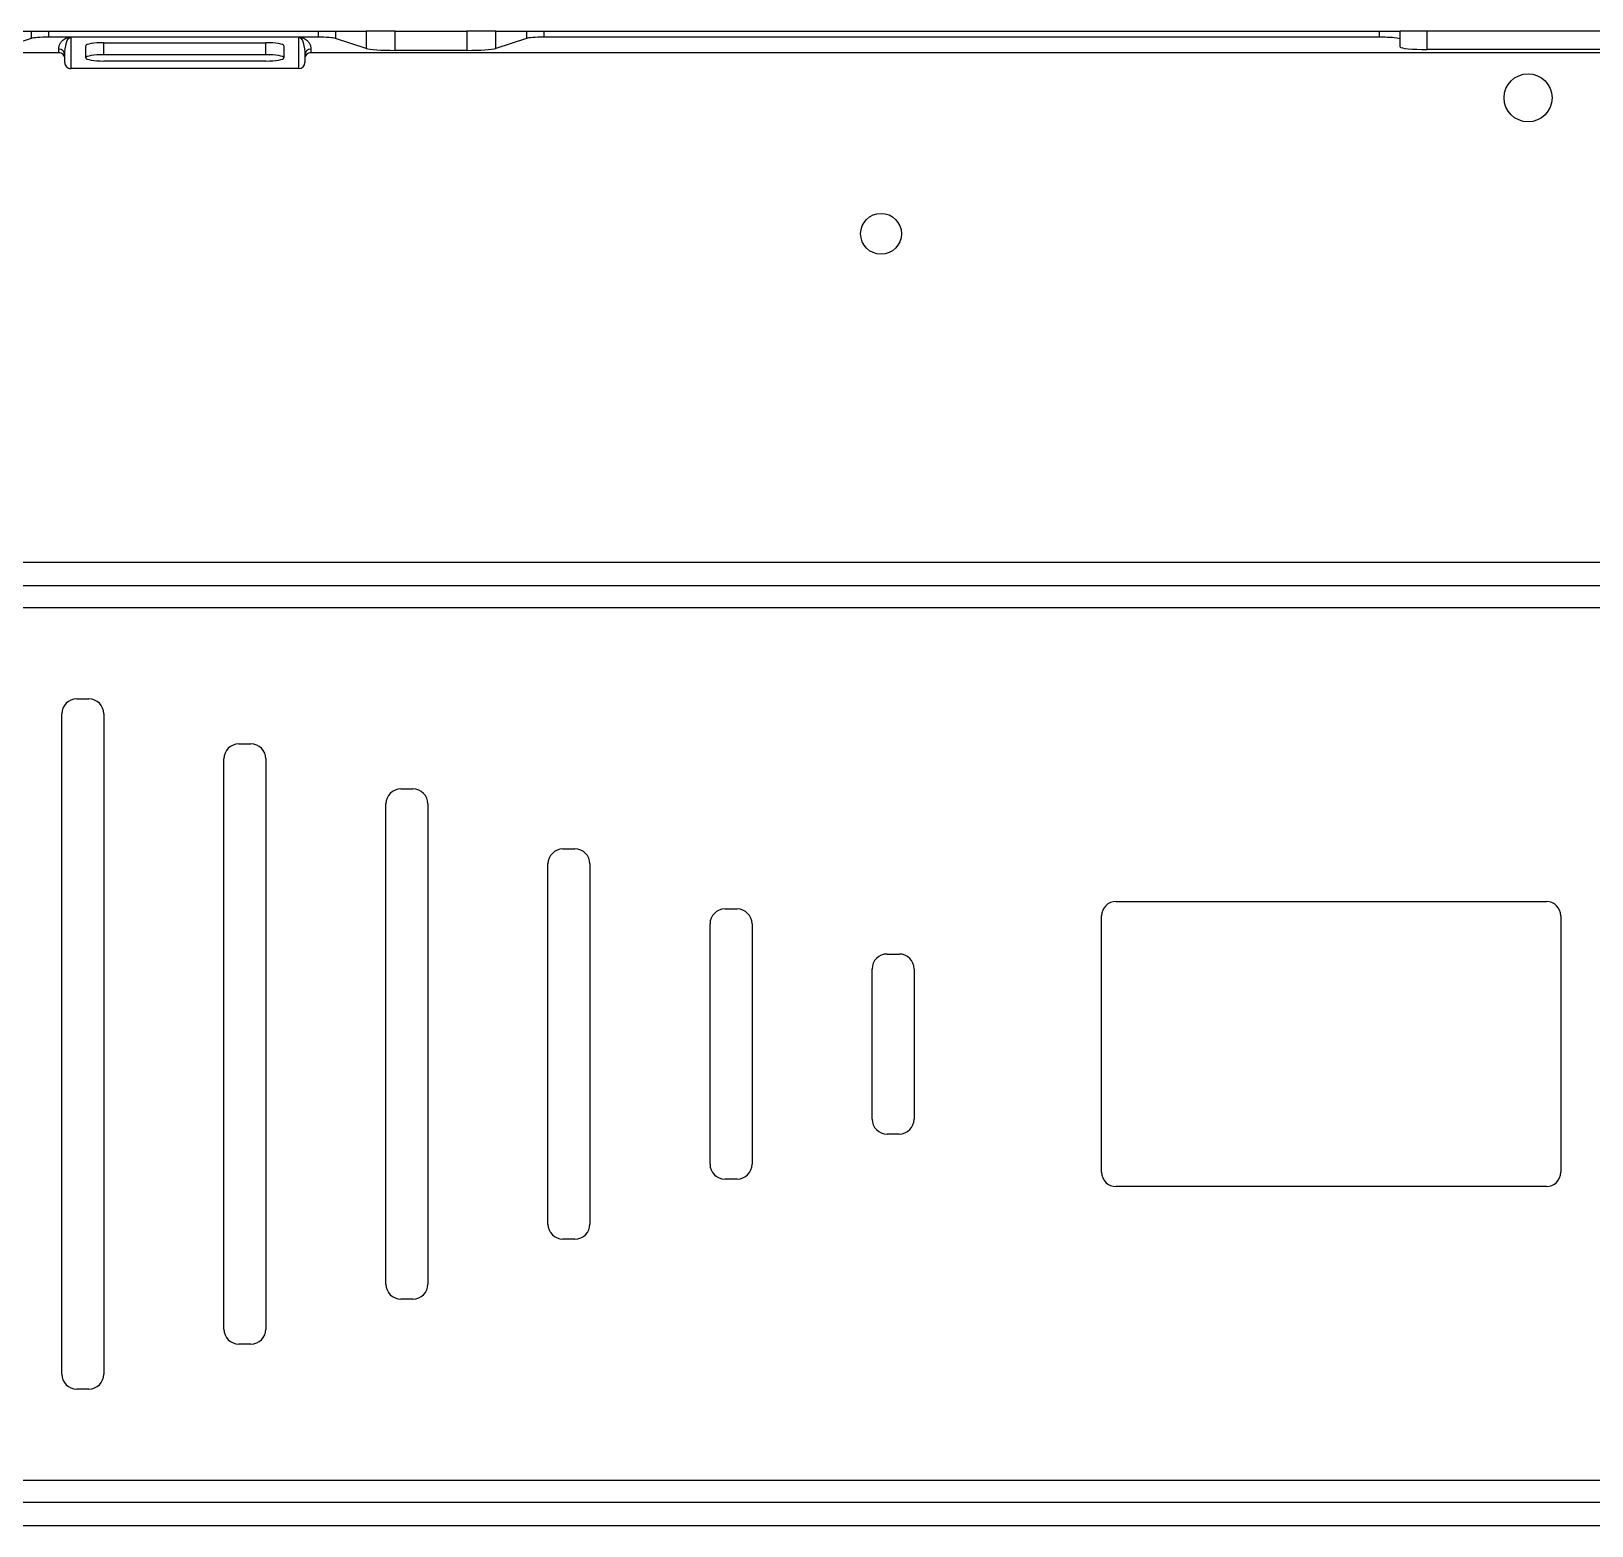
# Model space of a CAD drawing. Header units: millimetres. Extents: x 5415 to 11208, y 1449 to 3485.
# Drawn here: x 9183.8 to 9443.9, y 2818.7 to 3067.7 of the extents above; entities that cross this region are included whole.
import ezdxf

# ---------------------------------------------------------------- set-up
doc = ezdxf.new("R2010")
doc.units = ezdxf.units.MM

msp = doc.modelspace()

# ---------------------------------------------------------------- linework, layer by layer
at = {"color": 7, "linetype": 'Continuous', "lineweight": 25}
for p, q in [((9178.73767, 3067.70951), (9183.84761, 3067.70951)), ((9183.84761, 3066.51498), (9178.73767, 3064.84652)), ((9183.84761, 3067.70951), (9183.84761, 3066.51498)), ((9183.84761, 3067.70951), (9186.74539, 3067.70951)), ((9186.74539, 3067.70951), (9186.74539, 3066.70951)), ((9186.74539, 3067.70951), (9231.64143, 3067.70951)), ((9190.32009, 3066.70951), (9186.74539, 3066.70951)), ((9228.56672, 3066.70951), (9190.32009, 3066.70951)), ((9190.44341, 3066.70193), (9190.44341, 3061.4726)), ((9195.94341, 3065.79438), (9222.94341, 3065.79438)), ((9195.94341, 3063.79438), (9195.94341, 3065.79438)), ((9222.94341, 3063.79438), (9222.94341, 3065.79438)), ((9228.44341, 3061.4726), (9228.44341, 3066.70193)), ((9231.64143, 3066.70951), (9228.56672, 3066.70951)), ((9231.64143, 3067.70951), (9231.64143, 3066.70951)), ((9231.64143, 3067.70951), (9234.5392, 3067.70951)), ((9234.5392, 3067.70951), (9234.5392, 3066.51498)), ((9234.5392, 3067.70951), (9239.64914, 3067.70951)), ((9239.64914, 3064.84652), (9234.5392, 3066.51498)), ((9239.64914, 3067.70951), (9239.64914, 3064.84652)), ((9244.47877, 3067.70951), (9239.64914, 3067.70951)), ((9244.47877, 3064.5223), (9244.47877, 3067.70951)), ((9244.47877, 3067.70951), (9256.40804, 3067.70951)), ((9256.40804, 3067.70951), (9256.40804, 3064.5223)), ((9261.23767, 3067.70951), (9256.40804, 3067.70951)), ((9261.23767, 3064.84652), (9261.23767, 3067.70951)), ((9261.23767, 3067.70951), (9266.34761, 3067.70951)), ((9266.34761, 3066.51498), (9261.23767, 3064.84652)), ((9266.34761, 3067.70951), (9266.34761, 3066.51498)), ((9266.34761, 3067.70951), (9269.24539, 3067.70951)), ((9269.24539, 3067.70951), (9269.24539, 3066.70951)), ((9269.24539, 3067.70951), (9408.44341, 3067.70951)), ((9408.44341, 3066.70951), (9269.24539, 3066.70951)), ((9408.44341, 3067.70951), (9408.44341, 3066.70951)), ((9408.44341, 3067.70951), (9411.94341, 3067.70951)), ((9411.94341, 3065.0691), (9411.94341, 3067.70951)), ((9416.44341, 3067.70951), (9411.94341, 3067.70951)), ((9416.44341, 3064.6754), (9416.44341, 3067.70951)), ((9470.44341, 3067.70951), (9416.44341, 3067.70951)), ((9188.44341, 3064.1111), (9120.61661, 3064.1111)), ((9188.44341, 3064.1111), (9188.44341, 3064.71332)), ((9189.44341, 3063.10728), (9189.44341, 3063.71712)), ((9189.44341, 3062.48803), (9189.44341, 3063.10728)), ((9192.94341, 3063.26686), (9192.94341, 3065.27144)), ((9222.94341, 3063.79438), (9195.94341, 3063.79438)), ((9225.94341, 3065.27144), (9225.94341, 3063.26686)), ((9229.44341, 3063.71712), (9229.44341, 3063.10728)), ((9229.44341, 3063.10728), (9229.44341, 3062.48803)), ((9230.44341, 3064.71332), (9230.44341, 3064.1111)), ((9570.94341, 3064.1111), (9230.44341, 3064.1111)), ((9256.40804, 3064.5223), (9244.47877, 3064.5223)), ((9470.44341, 3064.6754), (9416.44341, 3064.6754)), ((9228.44341, 3061.4726), (9190.44341, 3061.4726)), ((9222.94341, 3062.74393), (9195.94341, 3062.74393)), ((9104.04182, 2979.22734), (9696.84499, 2979.22734)), ((9696.77741, 2975.31368), (9104.10941, 2975.31368)), ((9696.71376, 2971.628), (9104.17305, 2971.628)), ((9191.44341, 2956.45951), (9193.44341, 2956.45951)), ((9188.94341, 2843.95951), (9188.94341, 2953.95951)), ((9195.94341, 2953.95951), (9195.94341, 2843.95951)), ((9218.44341, 2948.95951), (9220.44341, 2948.95951)), ((9215.94341, 2851.45951), (9215.94341, 2946.45951)), ((9222.94341, 2946.45951), (9222.94341, 2851.45951)), ((9245.44341, 2941.45951), (9247.44341, 2941.45951)), ((9242.94341, 2858.95951), (9242.94341, 2938.95951)), ((9249.94341, 2938.95951), (9249.94341, 2858.95951)), ((9272.44341, 2931.45951), (9274.44341, 2931.45951)), ((9269.94341, 2868.95951), (9269.94341, 2928.95951)), ((9276.94341, 2928.95951), (9276.94341, 2868.95951)), ((9364.59341, 2922.70951), (9436.29341, 2922.70951)), ((9299.44341, 2921.45951), (9301.44341, 2921.45951)), ((9362.19341, 2877.60951), (9362.19341, 2920.30951)), ((9438.69341, 2920.30951), (9438.69341, 2877.60951)), ((9296.94341, 2878.95951), (9296.94341, 2918.95951)), ((9303.94341, 2918.95951), (9303.94341, 2878.95951)), ((9326.44341, 2913.95951), (9328.44341, 2913.95951)), ((9323.94341, 2886.45951), (9323.94341, 2911.45951)), ((9330.94341, 2911.45951), (9330.94341, 2886.45951)), ((9328.44341, 2883.95951), (9326.44341, 2883.95951)), ((9301.44341, 2876.45951), (9299.44341, 2876.45951)), ((9436.29341, 2875.20951), (9364.59341, 2875.20951)), ((9274.44341, 2866.45951), (9272.44341, 2866.45951)), ((9247.44341, 2856.45951), (9245.44341, 2856.45951)), ((9220.44341, 2848.95951), (9218.44341, 2848.95951)), ((9193.44341, 2841.45951), (9191.44341, 2841.45951)), ((9104.17305, 2826.29103), (9696.71376, 2826.29103)), ((9104.10941, 2822.60535), (9696.77741, 2822.60535)), ((9696.84499, 2818.69169), (9104.04182, 2818.69169))]:
    msp.add_line(p, q, dxfattribs=at)
for centre, radius in [((9433.24341, 3056.60951), 4), ((9325.44341, 3033.95951), 3.4)]:
    msp.add_circle(centre, radius, dxfattribs=at)
for centre, radius, start, end in [((9188.44531, 3063.71522), 0.9981, 0.1094298, 90.1090133), ((9230.44151, 3063.71522), 0.9981, 89.8909867, 179.8905702), ((9191.44341, 2953.95951), 2.5, 90, 180), ((9193.44341, 2953.95951), 2.5, 0, 90), ((9218.44341, 2946.45951), 2.5, 90, 180), ((9220.44341, 2946.45951), 2.5, 0, 90), ((9245.44341, 2938.95951), 2.5, 90, 180), ((9247.44341, 2938.95951), 2.5, 0, 90), ((9272.44341, 2928.95951), 2.5, 90, 180), ((9274.44341, 2928.95951), 2.5, 0, 90), ((9364.59341, 2920.30951), 2.4, 90, 180), ((9436.29341, 2920.30951), 2.4, 0, 90), ((9299.44341, 2918.95951), 2.5, 90, 180), ((9301.44341, 2918.95951), 2.5, 0, 90), ((9326.44341, 2911.45951), 2.5, 90, 180), ((9328.44341, 2911.45951), 2.5, 0, 90), ((9326.44341, 2886.45951), 2.5, 180, 270), ((9328.44341, 2886.45951), 2.5, 270, 0), ((9299.44341, 2878.95951), 2.5, 180, 270), ((9301.44341, 2878.95951), 2.5, 270, 0), ((9364.59341, 2877.60951), 2.4, 180, 270), ((9436.29341, 2877.60951), 2.4, 270, 0), ((9272.44341, 2868.95951), 2.5, 180, 270), ((9274.44341, 2868.95951), 2.5, 270, 0), ((9245.44341, 2858.95951), 2.5, 180, 270), ((9247.44341, 2858.95951), 2.5, 270, 0), ((9218.44341, 2851.45951), 2.5, 180, 270), ((9220.44341, 2851.45951), 2.5, 270, 0), ((9191.44341, 2843.95951), 2.5, 180, 270), ((9193.44341, 2843.95951), 2.5, 270, 0)]:
    msp.add_arc(centre, radius, start, end, dxfattribs=at)
for centre, major_axis, ratio, start_param, end_param in [((9186.74539, 3066.44705), (3, 0), 0.087488664, 1.570796327, 2.879793266), ((9195.94341, 3065.27144), (3, 0), 0.174311485, 1.570796327, 3.141592654), ((9222.94341, 3065.27144), (3, 0), 0.174311485, 0, 1.570796327), ((9231.64143, 3066.44705), (3, 0), 0.087488664, 0.261799388, 1.570796327), ((9269.24539, 3066.44705), (3, 0), 0.087488664, 1.570796327, 2.879793266), ((9408.44341, 3066.4033), (3.5, 0), 0.087488664, 0, 1.570796327), ((9188.44341, 3063.10728), (0, -1.00382), 0.996194698, 1.570796327, 3.141592654), ((9195.94341, 3063.27144), (3, 0), 0.174311485, 1.570796327, 3.141592654), ((9195.94341, 3063.26686), (3, 0), 0.174311485, 3.141592654, 4.71238898), ((9222.94341, 3063.27144), (3, 0), 0.174311485, 0, 1.570796327), ((9222.94341, 3063.26686), (3, 0), 0.174311485, 4.71238898, 6.283185307), ((9230.44341, 3063.10728), (0, 1.00382), 0.996194698, 0, 1.570796327), ((9244.47877, 3064.95974), (5, 0), 0.087488664, 3.403392041, 4.71238898), ((9256.40804, 3064.95974), (5, 0), 0.087488664, 4.71238898, 6.021385919), ((9416.44341, 3065.0691), (4.5, 0), 0.087488664, 3.141592654, 4.71238898), ((9190.44341, 3062.48803), (0, 1.01543), 0.984807753, 1.570796327, 3.141592654), ((9228.44341, 3062.48803), (0, 1.01543), 0.984807753, 3.141592654, 4.71238898)]:
    msp.add_ellipse(centre, major_axis=major_axis, ratio=ratio, start_param=start_param, end_param=end_param, dxfattribs=at)
for points, knots in [([(9188.44341, 3064.71332), (9188.45424, 3064.87306), (9188.47569, 3065.18938), (9188.65136, 3065.64622), (9188.91463, 3066.02902), (9189.2302, 3066.32048), (9189.54845, 3066.51191), (9189.83758, 3066.62972), (9190.09375, 3066.68415), (9190.21951, 3066.70176), (9190.28938, 3066.70715), (9190.32009, 3066.70951)], [0, 0, 0, 0, 0.238017838, 0.471307255, 0.680945331, 0.809391717, 0.907226266, 0.969400737, 0.987940514, 0.994700151, 1, 1, 1, 1]), ([(9189.44341, 3063.71712), (9189.48047, 3064.42081), (9189.52924, 3065.34656), (9189.91325, 3066.3244), (9190.18073, 3066.61136), (9190.31318, 3066.67995), (9190.38115, 3066.697), (9190.4145, 3066.70085), (9190.43136, 3066.7018), (9190.43948, 3066.70189), (9190.44341, 3066.70193)], [0, 0, 0, 0, 0.7046345634, 0.9269917065, 0.9800519684, 0.9937792938, 0.9976364972, 0.9989413612, 0.9994884652, 1, 1, 1, 1]), ([(9190.32009, 3066.70951), (9190.34373, 3066.70921), (9190.3781, 3066.70877), (9190.41912, 3066.70546), (9190.43536, 3066.7031), (9190.44341, 3066.70193)], [0, 0, 0, 0, 0.526260657, 0.765053221, 1, 1, 1, 1]), ([(9228.56672, 3066.70951), (9228.54308, 3066.70921), (9228.50871, 3066.70877), (9228.46769, 3066.70546), (9228.45146, 3066.7031), (9228.44341, 3066.70193)], [0, 0, 0, 0, 0.52626068, 0.765053237, 1, 1, 1, 1]), ([(9228.44341, 3066.70193), (9228.44733, 3066.70189), (9228.45546, 3066.7018), (9228.47231, 3066.70085), (9228.50567, 3066.697), (9228.57364, 3066.67995), (9228.70608, 3066.61136), (9228.97357, 3066.3244), (9229.35757, 3065.34656), (9229.40634, 3064.42081), (9229.44341, 3063.71712)], [0, 0, 0, 0, 0.00051153, 0.001058629, 0.002363487, 0.006220684, 0.019948006, 0.073008276, 0.295365423, 1, 1, 1, 1]), ([(9228.56672, 3066.70951), (9228.59729, 3066.70714), (9228.68982, 3066.69994), (9228.80404, 3066.68155), (9228.9567, 3066.64906), (9229.11699, 3066.59927), (9229.37377, 3066.49426), (9229.65392, 3066.32035), (9229.97352, 3066.02913), (9230.23495, 3065.64622), (9230.41126, 3065.18941), (9230.43262, 3064.87307), (9230.44341, 3064.71332)], [0, 0, 0, 0, 0.005295723, 0.016032355, 0.030598371, 0.057756339, 0.092811469, 0.190611305, 0.319083014, 0.528691084, 0.761981191, 1, 1, 1, 1])]:
    msp.add_open_spline(points, degree=3, knots=knots, dxfattribs=at)

doc.saveas('drawing.dxf')
